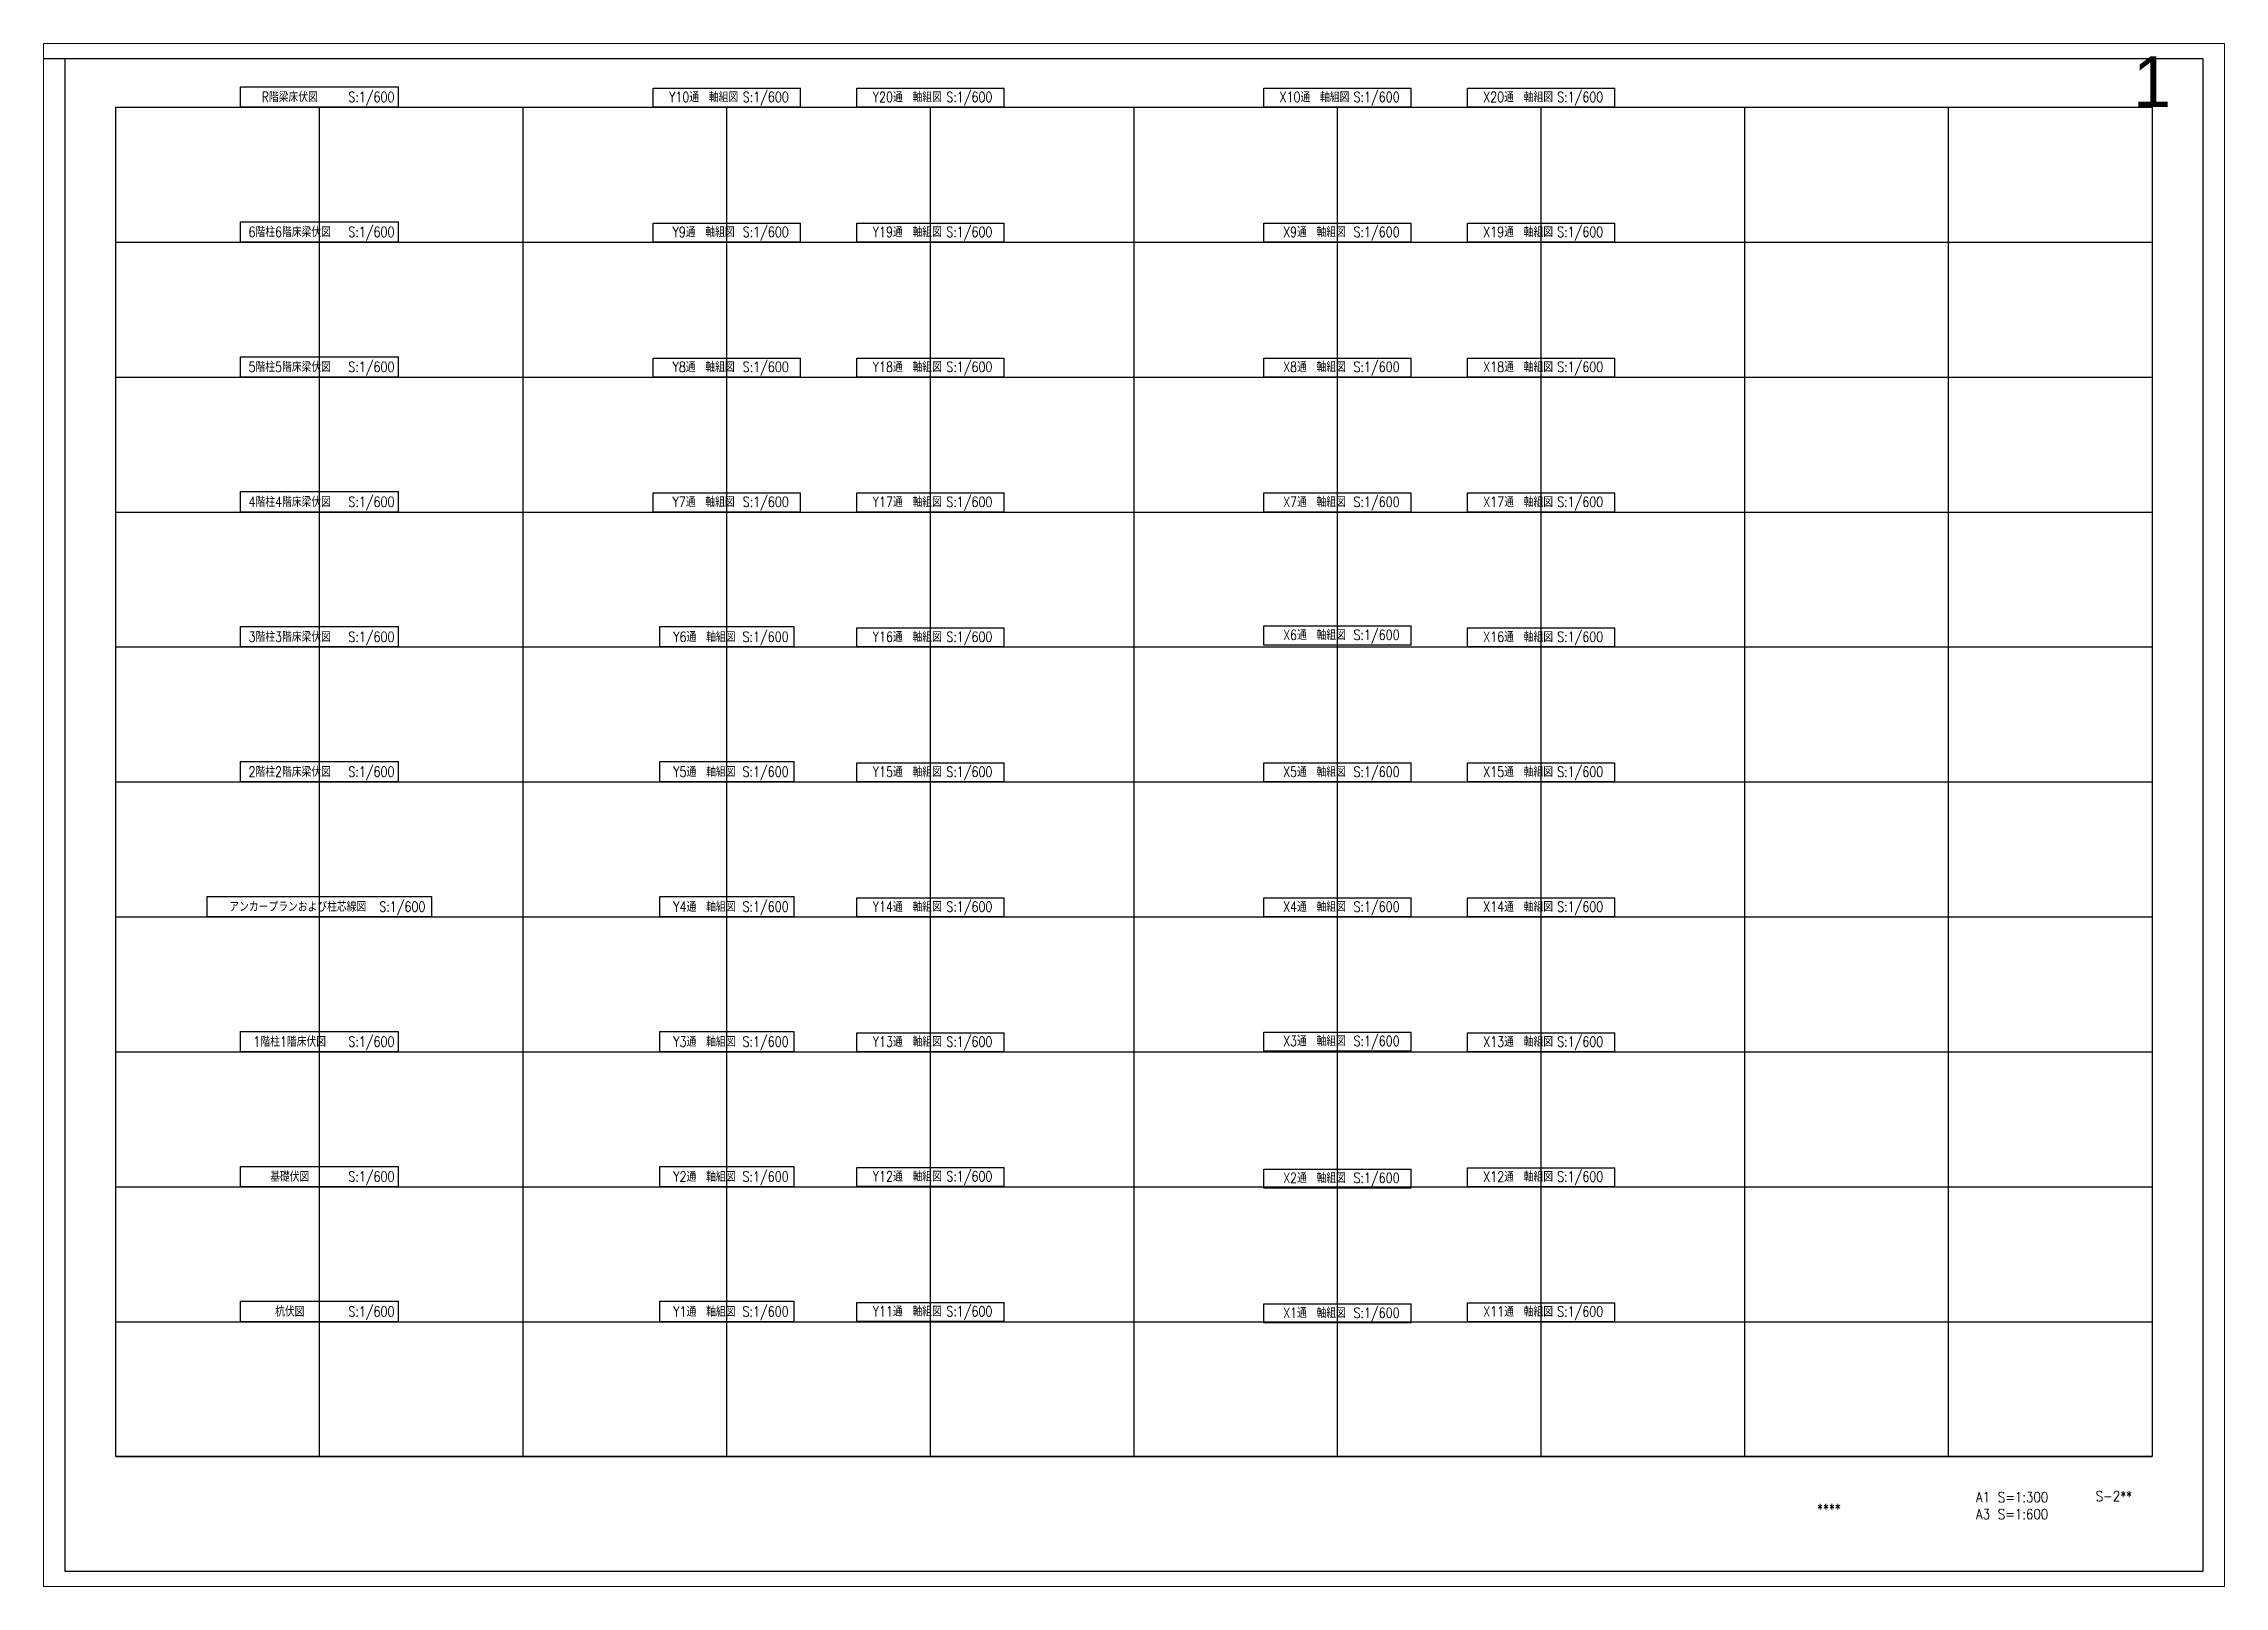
# Paper-space layout '01' of a CAD drawing. Extents: x -23 to 863, y -16 to 610.
# The model-space entities are those that its viewports show. They can reach past a viewport. Long polylines and large blocks are cut down to what shows.
import ezdxf
from ezdxf.enums import TextEntityAlignment as Align

# ---------------------------------------------------------------- set-up
doc = ezdxf.new("R2010")
doc.units = 0
doc.header["$MEASUREMENT"] = 0
doc.layers.get('Defpoints').update_dxf_attribs({"color": 251, "linetype": 'CONTINUOUS'})
doc.layers.add('99_レイアウト枠', color=251, linetype='CONTINUOUS', plot=False)
doc.layers.add('99_頁番号', color=6, linetype='CONTINUOUS')
doc.layers.add('注記', color=3, linetype='CONTINUOUS')
doc.styles.add('DRACAD', font='txt', dxfattribs={"width": 0.85, "bigfont": 'extfont2'})
doc.styles.get("Standard").update_dxf_attribs({"font": 'Osaka.ttc'})
doc.dimstyles.get("Standard").update_dxf_attribs({"dimtxt": 0.18, "dimasz": 0.18, "dimexe": 0.18, "dimexo": 0.0625, "dimgap": 0.09, "dimtad": 0, "dimtih": 1, "dimtoh": 1, "dimdec": 4, "dimzin": 0, "dimdsep": 46, "dimtxsty": 'Standard', "dimcen": 0.09, "dimadec": 0, "dimazin": 0, "dimtfac": 1, "dimtdec": 4, "dimtofl": 0, "dimtmove": 0, "dimatfit": 3, "dimfxl": 1, "dimtolj": 1, "dimtzin": 0, "dimarcsym": 0})

# ---------------------------------------------------------------- blocks, each defined once
blk = doc.blocks.new('*D7831')
at = {"layer": '99_レイアウト枠', "color": 0, "lineweight": -2}
for p, q in [((0, 0), (-39970, 0)), ((-39970, 0), (-39970, -45695)), ((-39970, -102000), (-39970, -56305)), ((0, -102000), (-39970, -102000))]:
    blk.add_line(p, q, dxfattribs=at)
at = {"layer": '99_レイアウト枠', "color": 0}
for points in [[(-39970, 0), (-39970, 0), (-39970, 0)], [(-39970, -102000), (-39970, -102000), (-39970, -102000)]]:
    blk.add_solid(points, dxfattribs=at)
at = {"layer": 'Defpoints', "color": 0}
for p in [(0, 0), (-39970, -102000), (0, -102000)]:
    blk.add_point(p, dxfattribs=at)
at = {"layer": '99_レイアウト枠', "color": 0, "insert": (-39970, -51000), "char_height": 10000, "attachment_point": 5}
blk.add_mtext('\\A1;102000', dxfattribs=at)

msp = doc.modelspace()

# ---------------------------------------------------------------- linework, layer by layer
at = {"layer": '99_レイアウト枠'}
for p, q in [((3000, -82350), (3000, -2850)), ((15000, -82350), (15000, -2850)), ((27000, -82350), (27000, -2850)), ((39000, -82350), (39000, -2850)), ((51000, -82350), (51000, -2850)), ((63000, -82350), (63000, -2850)), ((74999.99997, -82350), (74999.99997, -2850)), ((86999.99997, -82350), (86999.99997, -2850)), ((98999.99997, -82350), (98999.99997, -2850)), ((110999.99997, -82350), (110999.99997, -2850)), ((3000, -10800), (122999.99994, -10800)), ((3000, -18750), (122999.99994, -18750)), ((3000, -26700), (122999.99994, -26700)), ((3000, -34650), (122999.99994, -34650)), ((3000, -42600), (122999.99994, -42600)), ((3000, -50550), (122999.99994, -50550)), ((3000, -58500), (122999.99994, -58500)), ((3000, -66450), (122999.99994, -66450)), ((3000, -74400), (122999.99994, -74400)), ((3000, -82350), (122999.99994, -82350))]:
    msp.add_line(p, q, dxfattribs=at)
for points in [[(0, -89100), (126000, -89100), (126000, 0), (0, 0)], [(3000, -2850), (122999.99994, -2850), (122999.99994, -82350), (3000, -82350)]]:
    msp.add_lwpolyline(points, close=True, dxfattribs=at)
at = {"layer": '注記', "linetype": 'Continuous'}
for p, q in [((10350, -1650), (19650, -1650)), ((10350, -2850), (10350, -1650)), ((19650, -2850), (19650, -1650)), ((34659.99998, -1730), (43339.99998, -1730)), ((34659.99998, -2850), (34659.99998, -1730)), ((43339.99998, -2850), (43339.99998, -1730)), ((46660, -1730), (55340, -1730)), ((46660, -2850), (46660, -1730)), ((55340, -2850), (55340, -1730)), ((70660, -1730), (79340, -1730)), ((70660, -2850), (70660, -1730)), ((79340, -2850), (79340, -1730)), ((82660, -1730), (91340, -1730)), ((82660, -2850), (82660, -1730)), ((91340, -2850), (91340, -1730)), ((19650, -2850), (10350, -2850)), ((43339.99998, -2850), (34659.99998, -2850)), ((55340, -2850), (46660, -2850)), ((79340, -2850), (70660, -2850)), ((91340, -2850), (82660, -2850)), ((10350, -9600), (19650, -9600)), ((10350, -10800), (10350, -9600)), ((19650, -10800), (19650, -9600)), ((34659.99997, -9680), (43339.99997, -9680)), ((34659.99997, -10800), (34659.99997, -9680)), ((43339.99997, -10800), (43339.99997, -9680)), ((46660, -9680), (55340, -9680)), ((46660, -10800), (46660, -9680)), ((55340, -10800), (55340, -9680)), ((70659.99997, -9680), (79339.99997, -9680)), ((70659.99997, -10800), (70659.99997, -9680)), ((79339.99997, -10800), (79339.99997, -9680)), ((82660, -9680), (91340, -9680)), ((82660, -10800), (82660, -9680)), ((91340, -10800), (91340, -9680)), ((19650, -10800), (10350, -10800)), ((43339.99997, -10800), (34659.99997, -10800)), ((55340, -10800), (46660, -10800)), ((79339.99997, -10800), (70659.99997, -10800)), ((91340, -10800), (82660, -10800)), ((10350, -17550), (19650, -17550)), ((10350, -18750), (10350, -17550)), ((19650, -18750), (19650, -17550)), ((34659.99997, -17630), (43339.99997, -17630)), ((34659.99997, -18750), (34659.99997, -17630)), ((43339.99997, -18750), (43339.99997, -17630)), ((46660, -17630), (55340, -17630)), ((46660, -18750), (46660, -17630)), ((55340, -18750), (55340, -17630)), ((70659.99997, -17630), (79339.99997, -17630)), ((70659.99997, -18750), (70659.99997, -17630)), ((79339.99997, -18750), (79339.99997, -17630)), ((82660, -17630), (91340, -17630)), ((82660, -18750), (82660, -17630)), ((91340, -18750), (91340, -17630)), ((19650, -18750), (10350, -18750)), ((43339.99997, -18750), (34659.99997, -18750)), ((55340, -18750), (46660, -18750)), ((79339.99997, -18750), (70659.99997, -18750)), ((91340, -18750), (82660, -18750)), ((10350, -25500), (19650, -25500)), ((10350, -26700), (10350, -25500)), ((19650, -26700), (19650, -25500)), ((34659.99992, -25580), (43339.99992, -25580)), ((34659.99992, -26700), (34659.99992, -25580)), ((43339.99992, -26700), (43339.99992, -25580)), ((46660, -25580), (55340, -25580)), ((46660, -26700), (46660, -25580)), ((55340, -26700), (55340, -25580)), ((70659.99991, -25580), (79339.99991, -25580)), ((70659.99991, -26700), (70659.99991, -25580)), ((79339.99991, -26700), (79339.99991, -25580)), ((82660, -25580), (91340, -25580)), ((82660, -26700), (82660, -25580)), ((91340, -26700), (91340, -25580)), ((19650, -26700), (10350, -26700)), ((43339.99992, -26700), (34659.99992, -26700)), ((55340, -26700), (46660, -26700)), ((79339.99991, -26700), (70659.99991, -26700)), ((91340, -26700), (82660, -26700)), ((10350, -33450), (19650, -33450)), ((10350, -34650), (10350, -33450)), ((19650, -34650), (10350, -34650)), ((19650, -34650), (19650, -33450)), ((46660, -33530), (55340, -33530)), ((46660, -34650), (46660, -33530)), ((55340, -34650), (46660, -34650)), ((55340, -34650), (55340, -33530)), ((70659.99991, -33415.31144), (79339.99991, -33415.31144)), ((70659.99991, -34535.31144), (70659.99991, -33415.31144)), ((79339.99991, -34535.31144), (70659.99991, -34535.31144)), ((79339.99991, -34535.31144), (79339.99991, -33415.31144)), ((82660, -33530), (91340, -33530)), ((82660, -34650), (82660, -33530)), ((91340, -34650), (82660, -34650)), ((91340, -34650), (91340, -33530)), ((10349.99982, -41400), (19649.99982, -41400)), ((10349.99982, -42600), (10349.99982, -41400)), ((19649.99982, -42600), (19649.99982, -41400)), ((46660, -41480), (55340, -41480)), ((46660, -42600), (46660, -41480)), ((55340, -42600), (55340, -41480)), ((70659.99997, -41480), (79339.99997, -41480)), ((70659.99997, -42600), (70659.99997, -41480)), ((79339.99997, -42600), (79339.99997, -41480)), ((82660, -41480), (91340, -41480)), ((82660, -42600), (82660, -41480)), ((91340, -42600), (91340, -41480)), ((19649.99982, -42600), (10349.99982, -42600)), ((55340, -42600), (46660, -42600)), ((79339.99997, -42600), (70659.99997, -42600)), ((91340, -42600), (82660, -42600)), ((8377.75433, -49349.99999), (21622.24567, -49349.99999)), ((8377.75433, -50549.99999), (8377.75433, -49349.99999)), ((21622.24567, -50549.99999), (21622.24567, -49349.99999)), ((46660, -49430), (55340, -49430)), ((46660, -50550), (46660, -49430)), ((55340, -50550), (55340, -49430)), ((70659.99997, -49430), (79339.99997, -49430)), ((70659.99997, -50550), (70659.99997, -49430)), ((79339.99997, -50550), (79339.99997, -49430)), ((82660, -49430), (91340, -49430)), ((82660, -50550), (82660, -49430)), ((91340, -50550), (91340, -49430)), ((21622.24567, -50549.99999), (8377.75433, -50549.99999)), ((55340, -50550), (46660, -50550)), ((79339.99997, -50550), (70659.99997, -50550)), ((91340, -50550), (82660, -50550)), ((10349.99997, -57300), (19649.99997, -57300)), ((10349.99997, -58500), (10349.99997, -57300)), ((19649.99997, -58500), (19649.99997, -57300)), ((46660, -57380), (55340, -57380)), ((46660, -58500), (46660, -57380)), ((55340, -58500), (55340, -57380)), ((70659.99991, -57340.31144), (79339.99991, -57340.31144)), ((70659.99991, -58460.31144), (70659.99991, -57340.31144)), ((79339.99991, -58460.31144), (79339.99991, -57340.31144)), ((82660, -57380), (91340, -57380)), ((82660, -58500), (82660, -57380)), ((91340, -58500), (91340, -57380)), ((19649.99997, -58500), (10349.99997, -58500)), ((55340, -58500), (46660, -58500)), ((79339.99991, -58460.31144), (70659.99991, -58460.31144)), ((91340, -58500), (82660, -58500)), ((10350, -65250), (19650, -65250)), ((10350, -66450), (10350, -65250)), ((19650, -66450), (19650, -65250)), ((46660, -65315.21639), (55340, -65315.21639)), ((46660, -66435.21639), (46660, -65315.21639)), ((55340, -66435.21639), (55340, -65315.21639)), ((70659.99997, -65405), (79339.99997, -65405)), ((70659.99997, -66525), (70659.99997, -65405)), ((79339.99997, -66525), (79339.99997, -65405)), ((82659.99999, -65330), (91339.99999, -65330)), ((82659.99999, -66450), (82659.99999, -65330)), ((91339.99999, -66450), (91339.99999, -65330)), ((19650, -66450), (10350, -66450)), ((55340, -66435.21639), (46660, -66435.21639)), ((79339.99997, -66525), (70659.99997, -66525)), ((91339.99999, -66450), (82659.99999, -66450)), ((10350, -73200), (19650, -73200)), ((10350, -74400), (10350, -73200)), ((19650, -74400), (19650, -73200)), ((19650, -74400), (10350, -74400)), ((46660, -73265.21639), (55340, -73265.21639)), ((46660, -74385.21639), (46660, -73265.21639)), ((55340, -74385.21639), (46660, -74385.21639)), ((55340, -74385.21639), (55340, -73265.21639)), ((70659.99997, -73355), (79339.99997, -73355)), ((70659.99997, -74475), (70659.99997, -73355)), ((79339.99997, -74475), (70659.99997, -74475)), ((79339.99997, -74475), (79339.99997, -73355)), ((82660, -73280), (91340, -73280)), ((82660, -74400), (82660, -73280)), ((91340, -74400), (82660, -74400)), ((91340, -74400), (91340, -73280))]:
    msp.add_line(p, q, dxfattribs=at)
at = {"layer": '注記'}
for points in [[(35050, -33450), (42950, -33450), (42950, -34650), (35050, -34650)], [(35050, -41400), (42950, -41400), (42950, -42600), (35050, -42600)], [(35050.00004, -49350), (42950.00004, -49350), (42950.00004, -50550), (35050.00004, -50550)], [(35050.00001, -57300), (42950.00001, -57300), (42950.00001, -58500), (35050.00001, -58500)], [(35050, -65250), (42950, -65250), (42950, -66450), (35050, -66450)], [(35050, -73200), (42950, -73200), (42950, -74400), (35050, -74400)]]:
    msp.add_lwpolyline(points, close=True, dxfattribs=at)

# ---------------------------------------------------------------- texts
at = {"layer": '99_レイアウト枠'}
msp.add_text('1', height=3000, dxfattribs=at).set_placement((122999.99994, -2850), align=Align.CENTER)
at = {"layer": '99_頁番号', "char_height": 600, "attachment_point": 5, "style": 'DRACAD'}
for s, insert in [('A1 S=1:300^JA3 S=1:600', (114749.99994, -85236.47799)), ('{S-2**}', (120749.99994, -84675)), ('{  ****  }', (103499.99994, -85425))]:
    msp.add_mtext(s, dxfattribs=dict(at, insert=insert))
at = {"layer": '注記', "linetype": 'Continuous', "style": 'DRACAD', "width": 0.8}
for s, p in [('R階梁床伏図', (13243.96445, -2550)), ('S:1/600', (18058.17482, -2550)), ('Y10通\u3000軸組図', (37637.09613, -2551.93968)), ('S:1/600', (41296.56971, -2551.93968)), ('Y20通\u3000軸組図', (49637.09615, -2551.93968)), ('S:1/600', (53296.56973, -2551.93968)), ('X10通\u3000軸組図', (73637.09615, -2551.93968)), ('S:1/600', (77296.56973, -2551.93968)), ('X20通\u3000軸組図', (85637.09615, -2551.93968)), ('S:1/600', (89296.56973, -2551.93968)), ('6階柱6階床梁伏図', (13243.96445, -10500)), ('S:1/600', (18058.17482, -10500)), ('Y9通\u3000軸組図', (37637.09613, -10501.93968)), ('S:1/600', (41296.56971, -10501.93968)), ('Y19通\u3000軸組図', (49637.09615, -10499.50912)), ('S:1/600', (53296.56973, -10499.50912)), ('X9通\u3000軸組図', (73637.09613, -10501.93968)), ('S:1/600', (77296.5697, -10501.93968)), ('X19通\u3000軸組図', (85637.09615, -10499.50912)), ('S:1/600', (89296.56973, -10499.50912)), ('5階柱5階床梁伏図', (13243.96445, -18450)), ('S:1/600', (18058.17482, -18450)), ('Y8通\u3000軸組図', (37637.09613, -18451.93968)), ('S:1/600', (41296.56971, -18451.93968)), ('Y18通\u3000軸組図', (49637.09615, -18451.93968)), ('S:1/600', (53296.56973, -18451.93968)), ('X8通\u3000軸組図', (73637.09613, -18451.93968)), ('S:1/600', (77296.5697, -18451.93968)), ('X18通\u3000軸組図', (85637.09615, -18451.93968)), ('S:1/600', (89296.56973, -18451.93968)), ('S:1/600', (18058.17482, -26400)), ('S:1/600', (41296.56965, -26401.93968)), ('S:1/600', (53296.56973, -26401.93968)), ('S:1/600', (77296.56965, -26401.93968)), ('S:1/600', (89296.56973, -26401.93968)), ('4階柱4階床梁伏図', (13243.96445, -26400)), ('Y7通\u3000軸組図', (37637.09607, -26401.93968)), ('Y17通\u3000軸組図', (49637.09615, -26401.93968)), ('X7通\u3000軸組図', (73637.09607, -26401.93968)), ('X17通\u3000軸組図', (85637.09615, -26401.93968)), ('3階柱3階床梁伏図', (13243.96445, -34350)), ('S:1/600', (18058.17482, -34350)), ('Y6通\u3000軸組図', (37679.3096, -34350)), ('S:1/600', (41288.78318, -34350)), ('Y16通\u3000軸組図', (49637.09615, -34351.93968)), ('S:1/600', (53296.56973, -34351.93968)), ('X6通\u3000軸組図', (73637.09607, -34237.25111)), ('S:1/600', (77296.56965, -34237.25111)), ('X16通\u3000軸組図', (85637.09615, -34351.93968)), ('S:1/600', (89296.56973, -34351.93968)), ('2階柱2階床梁伏図', (13243.96427, -42300)), ('S:1/600', (18058.17464, -42300)), ('Y5通\u3000軸組図', (37679.3096, -42300)), ('S:1/600', (41288.78318, -42300)), ('Y15通\u3000軸組図', (49637.09616, -42301.93968)), ('S:1/600', (53296.56973, -42301.93968)), ('X5通\u3000軸組図', (73637.09613, -42301.93968)), ('S:1/600', (77296.5697, -42301.93968)), ('X15通\u3000軸組図', (85637.09616, -42301.93968)), ('S:1/600', (89296.56973, -42301.93968)), ('アンカープランおよび柱芯線図', (13717.23457, -50249.99999)), ('S:1/600', (19881.44494, -50249.99999)), ('Y4通\u3000軸組図', (37679.30964, -50250)), ('S:1/600', (41288.78322, -50250)), ('Y14通\u3000軸組図', (49637.09615, -50251.93968)), ('S:1/600', (53296.56973, -50251.93968)), ('X4通\u3000軸組図', (73637.09613, -50251.93968)), ('S:1/600', (77296.5697, -50251.93968)), ('X14通\u3000軸組図', (85637.09615, -50251.93968)), ('S:1/600', (89296.56973, -50251.93968)), ('1階柱1階床伏図', (13243.96442, -58200)), ('S:1/600', (18058.17479, -58200)), ('Y3通\u3000軸組図', (37679.30964, -58200)), ('S:1/600', (41288.78322, -58200)), ('Y13通\u3000軸組図', (49637.09615, -58201.93968)), ('S:1/600', (53296.56973, -58201.93968)), ('X3通\u3000軸組図', (73637.09607, -58162.25111)), ('S:1/600', (77296.56965, -58162.25111)), ('X13通\u3000軸組図', (85637.09615, -58201.93968)), ('S:1/600', (89296.56973, -58201.93968)), ('基礎伏図', (13243.96445, -66150)), ('S:1/600', (18058.17482, -66150)), ('Y2通\u3000軸組図', (37679.3096, -66150)), ('S:1/600', (41288.78318, -66150)), ('Y12通\u3000軸組図', (49637.09615, -66137.15606)), ('S:1/600', (53296.56973, -66137.15606)), ('S:1/600', (77296.5697, -66226.93968)), ('X12通\u3000軸組図', (85637.09615, -66151.93968)), ('S:1/600', (89296.56973, -66151.93968)), ('X2通\u3000軸組図', (73637.09613, -66226.93968)), ('杭伏図', (13243.96445, -74100)), ('S:1/600', (18058.17482, -74100)), ('Y1通\u3000軸組図', (37679.3096, -74101.35869)), ('S:1/600', (41288.78318, -74101.35869)), ('Y11通\u3000軸組図', (49637.09615, -74087.15606)), ('S:1/600', (53296.56973, -74087.15606)), ('X1通\u3000軸組図', (73637.09613, -74176.93968)), ('S:1/600', (77296.5697, -74176.93968)), ('X11通\u3000軸組図', (85637.09615, -74101.93968)), ('S:1/600', (89296.56973, -74101.93968))]:
    msp.add_text(s, height=600, dxfattribs=at).set_placement(p, align=Align.CENTER)

# ---------------------------------------------------------------- dimensions: what is measured, and where the dimension line sits
at = {"layer": '99_レイアウト枠'}
dim = msp.add_linear_dim(base=(-39969.86365, -102000), p1=(0, 0), p2=(0, -102000), angle=90, dimstyle='Standard', override={"dimtxt": 10000, "dimdec": 0}, dxfattribs=at)
dim.commit()
dim.dimension.update_dxf_attribs({"geometry": '*D7831', "text_midpoint": (-39969.86365, -51000)})

psp = doc.layouts.new('01')

# ---------------------------------------------------------------- viewports
at = {"layer": 'Defpoints'}
psp.add_viewport(center=(420, 297), size=(885.46, 626.16), view_center_point=(63000, -44550), view_height=90884.4415583, dxfattribs=at)

doc.saveas('drawing.dxf')
